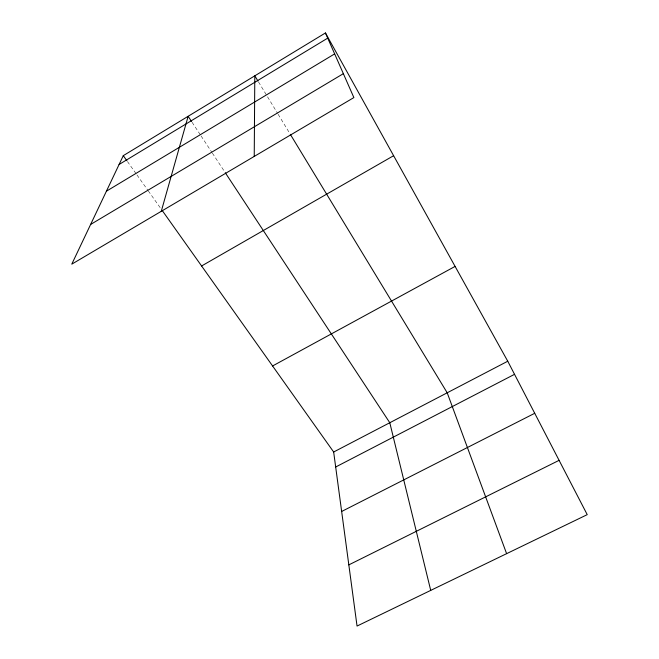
<?xml version="1.0" encoding="UTF-8"?>
<svg xmlns="http://www.w3.org/2000/svg" width="659" height="659" viewBox="0 0 659 659"><rect width="100%" height="100%" fill="white"/><g stroke="black" fill="none" stroke-linecap="round" stroke-linejoin="round"><path stroke-width="0.49" stroke-dasharray="3.29 2.47" d="M127.442 161.521L136.364 174.083M136.957 174.923L147.657 189.998M148.25 190.838L160.738 208.425M192.082 122.277L200.525 135.103M201.086 135.96L211.778 152.204M212.338 153.061L224.719 171.875M258.517 81.947L267.002 95.917M267.529 96.791L277.604 113.389M278.131 114.262L289.803 133.48"/><path stroke-width="0.99" d="M254.234 156.422L254.802 75.826L257.982 81.065M161.266 211.325L188.144 116.289L191.522 121.421M123.282 155.656L71.773 264.168L353.875 97.581L325.447 32.95L123.282 155.656L126.849 160.689M119.09 164.478L327.721 38.123M106.412 191.201L334.657 53.881M90.629 224.447L343.355 73.668M201.596 265.972L393.621 155.705M272.579 365.967L455.097 266.409M333.66 452L507.751 361.223L587.227 514.646L357.046 626.05L333.66 452L162.526 210.938M335.678 467L514.539 374.32M341.65 511.475L534.721 413.284M348.825 564.878L559.096 460.344M225.279 172.732L389.79 422.732L430.722 590.39M290.331 134.354L447.206 392.797L506.614 553.659M325.447 32.95L507.751 361.223"/></g></svg>
